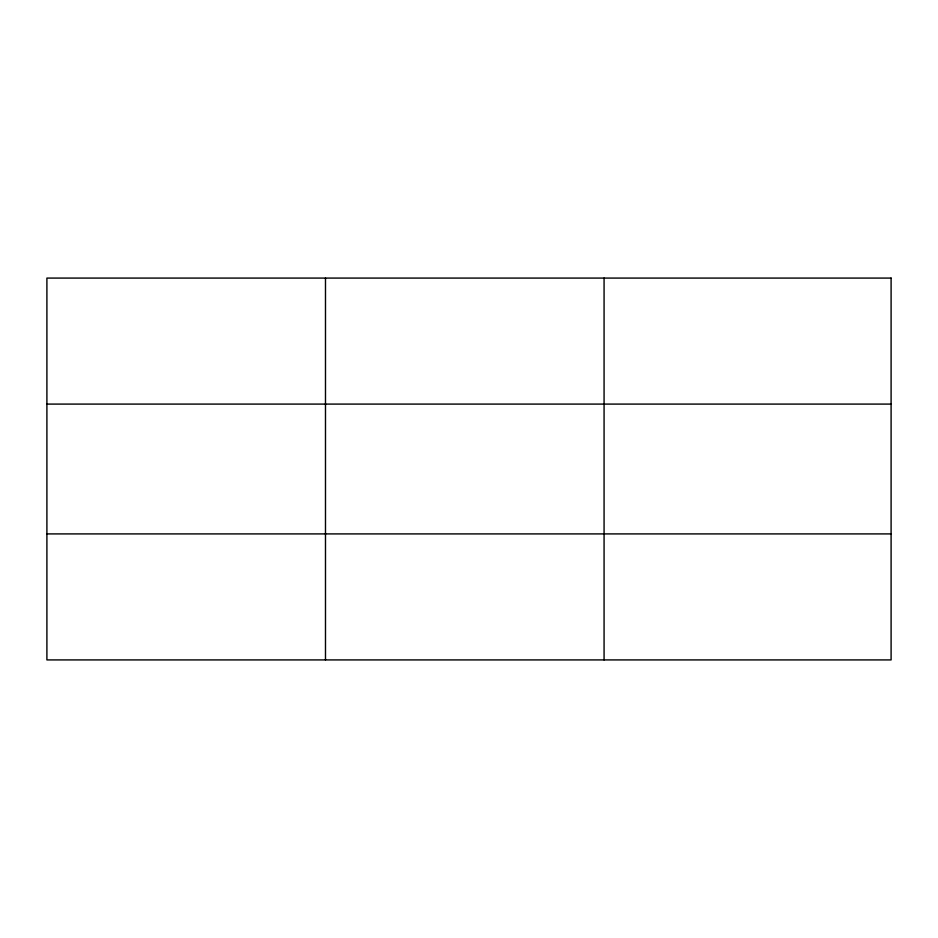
<?xml version="1.0" encoding="UTF-8"?>
<svg xmlns="http://www.w3.org/2000/svg" width="938" height="938" viewBox="0 0 938 938"><rect width="100%" height="100%" fill="white"/><g stroke="black" fill="none" stroke-linecap="round" stroke-linejoin="round"><path stroke-width="1.41" d="M325.486 659.918L325.486 278.082M604.072 659.918L604.072 278.082M46.9 404.09L891.1 404.09M46.9 533.91L891.1 533.91M891.1 278.082L891.1 659.918L46.9 659.918L46.9 278.082L891.1 278.082"/></g></svg>
